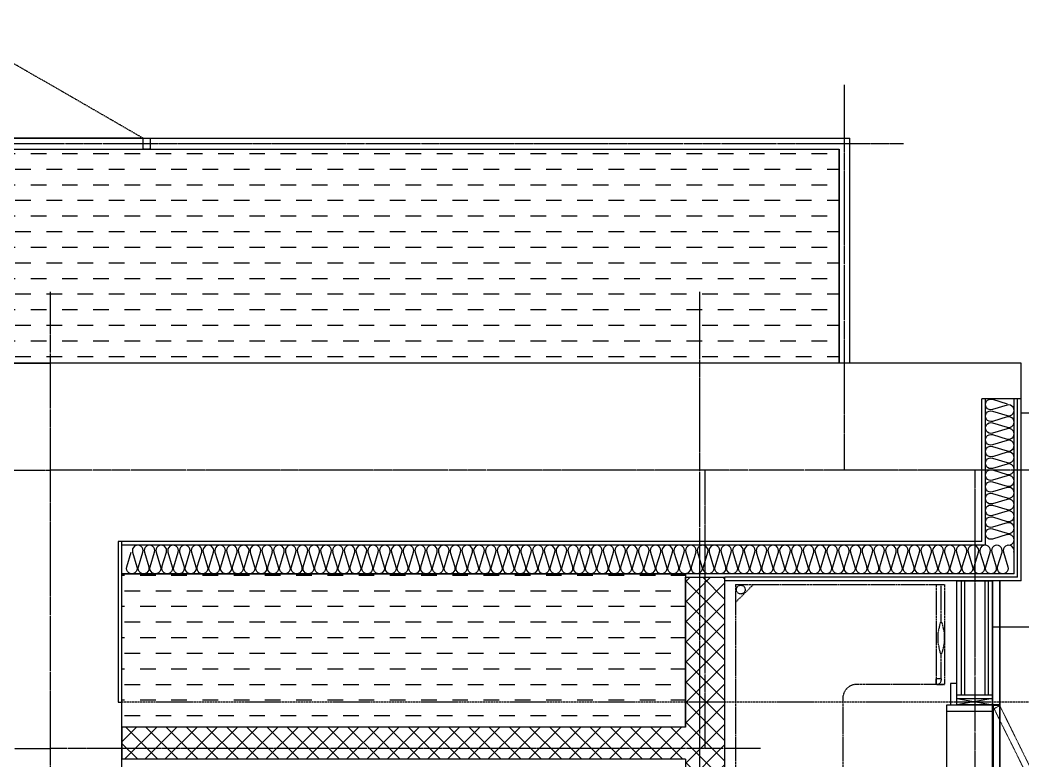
# Model space of a CAD drawing. Header units: millimetres. Extents: x 18456 to 179493, y -203649 to 469211.
# Drawn here: x 121650 to 124460, y -107650 to -105574 of the extents above; entities that cross this region are included whole.
import ezdxf

# ---------------------------------------------------------------- set-up
doc = ezdxf.new("R2010")
doc.units = ezdxf.units.MM
for name, pattern in [('X-평면도(기본형)$0$-HID', [2.5, 1.5, -1]), ('X-평면도(기본형)$0$CEN', [52.5, 50, -1, 0.5, -1]), ('X-평면도(기본형)$0$HID', [2.8, 1.8, -1]), ('X-평면도(기본형)$0$HID2', [7.5, 6, -1.5])]:
    doc.linetypes.add(name, pattern=pattern)
for name, color, linetype, true_color in [('X-평면도(기본형)$0$40HAT', 9, 'Continuous', 0x808080), ('X-평면도(기본형)$0$4GYP', 4, 'Continuous', 0x00ffff), ('X-평면도(기본형)$0$7GYP', 7, 'Continuous', 0x000000), ('X-평면도(기본형)$0$A-DOOR', 4, 'Continuous', 0x00ffff), ('X-평면도(기본형)$0$CEN', 1, 'X-평면도(기본형)$0$CEN', 0xff0000), ('X-평면도(기본형)$0$I-FL-FUR(B)', 6, 'Continuous', 0xff00ff), ('X-평면도(기본형)$0$I-FL-FUR(S)', 1, 'X-평면도(기본형)$0$-HID', 0xff0000), ('X-평면도(기본형)$0$INS', 9, 'Continuous', 0x808080), ('X-평면도(기본형)$0$INSUL', 9, 'Continuous', 0x808080), ('X-평면도(기본형)$0$STL', 4, 'Continuous', 0x00ffff), ('X-평면도(기본형)$0$TIL', 5, 'Continuous', 0x0000ff), ('X-평면도(기본형)$0$UIS', 7, 'X-평면도(기본형)$0$HID2', 0x000000), ('X-평면도(기본형)$0$W1', 2, 'Continuous', 0xffff00), ('X-평면도(기본형)$0$W2', 3, 'Continuous', 0x00ff00), ('X-평면도(기본형)$0$설비OPEN', 9, 'Continuous', 0x808080)]:
    doc.layers.add(name, color=color, linetype=linetype, true_color=true_color)
doc.layers.add('X-평면도(기본형)$0$F-FUR-FIX', color=6, linetype='Continuous', lineweight=9, true_color=0xff00ff)
pattern_1 = [(0, (-247920.353, -252160.52), (43.75, 43.75), [43.75, -43.75])]

# ---------------------------------------------------------------- blocks, each defined once
blk = doc.blocks.new('X-평면도(기본형)$0$PSD700_2')
at = {"layer": 'X-평면도(기본형)$0$STL', "color": 5, "linetype": 'X-평면도(기본형)$0$HID', "true_color": 0x0000ff}
blk.add_line((-330, 30), (243.8, 361.3), dxfattribs=at)
for points in [[(-330, 0), (-330, 30), (-350, 30), (-350, 0)], [(-330, 0), (-330, 30), (330, 30), (330, 0)], [(350, 0), (350, 30), (330, 30), (330, 0)]]:
    blk.add_lwpolyline(points, close=True, dxfattribs=at)
blk.add_arc((-350, 30), 680, 0, 29.1574, dxfattribs=at)
blk = doc.blocks.new('X-평면도(기본형)$0$A$C0C1F5443')
at = {"layer": 'X-평면도(기본형)$0$F-FUR-FIX', "color": 1, "linetype": 'X-평면도(기본형)$0$HID', "ltscale": 0.5, "true_color": 0xff0000}
for points in [[(198.2, 455.5), (214, 464), (40, 816), (24.2, 807.4)], [(198.2, 380.5), (214, 372), (40, 20), (24.2, 28.6)]]:
    blk.add_lwpolyline(points, close=True, dxfattribs=at)
at = {"layer": 'X-평면도(기본형)$0$I-FL-FUR(B)', "ltscale": 3}
for p, q in [((20, -484.5), (20, 1165.5)), ((40, 1165.5), (40, -484.5)), ((-108, 18), (-108, 818)), ((-108, 818), (20, 818)), ((20, 836), (-80, 818)), ((-80, 836), (20, 818)), ((40, 818), (20, 818)), ((-108, 800), (20, 800)), ((20, 36), (-108, 36)), ((20, 18), (-108, 18)), ((20, 18), (-80, 0)), ((-80, 18), (20, 0)), ((40, 18), (20, 18)), ((40, -484.5), (20, -484.5))]:
    blk.add_line(p, q, dxfattribs=at)
for points in [[(40, 1165.5), (20, 1165.5), (20, 818), (40, 818)], [(-80, 878), (-98, 878), (-98, 818), (-80, 818)], [(20, 818), (-80, 818), (-80, 836), (20, 836)], [(22, 420), (40, 420), (40, 816), (22, 816)], [(22, 416), (40, 416), (40, 20), (22, 20)], [(-80, -37), (-98, -37), (-98, 18), (-80, 18)], [(20, 0), (-80, 0), (-80, 18), (20, 18)]]:
    blk.add_lwpolyline(points, close=True, dxfattribs=at)
at = {"layer": 'X-평면도(기본형)$0$I-FL-FUR(S)', "color": 1, "true_color": 0xff0000}
for p, q in [((-700, 1155.5), (-700, -109.5)), ((-700, 1155.5), (-700, 1105.5)), ((-700, 1155.5), (-700, 1105.5)), ((-700, 1155.5), (-650, 1155.5)), ((-650, 1155.5), (-700, 1105.5)), ((-700, 1155.5), (-115, 1155.5)), ((-138, 1155.5), (-138, 875.5)), ((-124, 1048), (-124, 1155.5)), ((-115, 1155.5), (-115, 875.5)), ((-127.1, 1047.6), (-133, 1020.5)), ((-121.4, 1048), (-126.6, 1048)), ((-115, 1020.5), (-120.9, 1047.6)), ((-133, 1020.5), (-133, 990.5)), ((-115, 990.5), (-115, 1020.5)), ((-133, 990.5), (-127.1, 963.4)), ((-120.9, 963.4), (-115, 990.5)), ((-126.6, 963), (-121.4, 963)), ((-124, 891), (-124, 963)), ((-115, 875.5), (-360, 875.5)), ((-138, 875.5), (-138, 891)), ((-124, 891), (-138, 891)), ((-136, 875.5), (-138, 875.5)), ((-133, 875.5), (-115, 875.5)), ((-124, 891), (-124, 887.5)), ((-400, 835.5), (-400, -95.5)), ((-700, 554.5), (-400, 554.5)), ((-700, 540.5), (-592.5, 540.5)), ((-592.5, 537.9), (-592.5, 543.1)), ((-592.1, 543.6), (-565, 549.5)), ((-565, 531.5), (-592.1, 537.4)), ((-565, 549.5), (-535, 549.5)), ((-535, 549.5), (-507.9, 543.6)), ((-507.9, 537.4), (-535, 531.5)), ((-507.5, 543.1), (-507.5, 537.9)), ((-507.5, 540.5), (-412, 540.5)), ((-416, 554.5), (-416, 526.5)), ((-400, 554.5), (-400, 552.5)), ((-700, 526.5), (-400, 526.5)), ((-535, 531.5), (-565, 531.5)), ((-400, 526.5), (-400, 528.5)), ((-700, -95.5), (-400, -95.5)), ((-700, -109.5), (-592.5, -109.5)), ((-592.5, -106.9), (-592.5, -112.1)), ((-565, -100.5), (-592.1, -106.4)), ((-535, -100.5), (-565, -100.5)), ((-507.9, -106.4), (-535, -100.5)), ((-507.5, -112.1), (-507.5, -106.9)), ((-507.5, -109.5), (-412, -109.5)), ((-400, -95.5), (-400, -97.5)), ((-592.1, -112.6), (-565, -118.5)), ((-565, -118.5), (-535, -118.5)), ((-535, -118.5), (-507.9, -112.6))]:
    blk.add_line(p, q, dxfattribs=at)
blk.add_circle((-685.5, 1141), 12.3, dxfattribs=at)
for centre, radius, start, end in [((-126.6, 1047.5), 0.5, 90, 167.692), ((-121.4, 1047.5), 0.5, 12.308, 90), ((-126.6, 963.5), 0.5, 192.308, 270), ((-121.4, 963.5), 0.5, 270, 347.692), ((-360, 835.5), 40, 90, 180), ((-136, 887.5), 12, 270, 0), ((-592, 543.1), 0.5, 102.308, 180), ((-592, 537.9), 0.5, 180, 257.692), ((-508, 543.1), 0.5, 0, 77.692), ((-508, 537.9), 0.5, 282.308, 0), ((-412, 552.5), 12, 270, 0), ((-412, 528.5), 12, 0, 90), ((-592, -106.9), 0.5, 102.308, 180), ((-592, -112.1), 0.5, 180, 257.692), ((-508, -106.9), 0.5, 0, 77.692), ((-508, -112.1), 0.5, 282.308, 0), ((-412, -97.5), 12, 270, 0)]:
    blk.add_arc(centre, radius, start, end, dxfattribs=at)
blk = doc.blocks.new('U41 (X-평면도(기본형)$0$ins-l)')
at = {"layer": 'X-평면도(기본형)$0$INSUL', "color": 8, "true_color": 0x808080}
for p, q in [((36.9, 24.2), (21.4, 75.8)), ((57.5, 75.8), (42, 24.2)), ((78.1, 24.2), (62.6, 75.8)), ((98.7, 75.8), (83.2, 24.2)), ((119.3, 24.2), (103.8, 75.8)), ((139.9, 75.8), (124.5, 24.2)), ((160.5, 24.2), (145.1, 75.8)), ((181.1, 75.8), (165.7, 24.2)), ((201.7, 24.2), (186.3, 75.8)), ((222.3, 75.8), (206.9, 24.2)), ((243, 24.2), (227.5, 75.8)), ((263.6, 75.8), (248.1, 24.2)), ((284.2, 24.2), (268.7, 75.8)), ((304.8, 75.8), (289.3, 24.2)), ((325.4, 24.2), (309.9, 75.8)), ((346, 75.8), (330.6, 24.2)), ((366.6, 24.2), (351.2, 75.8)), ((387.2, 75.8), (371.8, 24.2)), ((407.8, 24.2), (392.4, 75.8)), ((428.4, 75.8), (413, 24.2)), ((449.1, 24.2), (433.6, 75.8)), ((469.7, 75.8), (454.2, 24.2)), ((490.3, 24.2), (474.8, 75.8)), ((510.9, 75.8), (495.4, 24.2))]:
    blk.add_line(p, q, dxfattribs=at)
at = {"layer": 'X-평면도(기본형)$0$INSUL', "color": 8, "true_color": 0x808080, "extrusion": (0, 0, -1)}
for centre in [(-39.4, 81.2), (-80.7, 81.2), (-121.9, 81.2), (-163.1, 81.2), (-204.3, 81.2), (-245.5, 81.2), (-286.8, 81.2), (-328, 81.2), (-369.2, 81.2), (-410.4, 81.2), (-451.6, 81.2), (-492.9, 81.2)]:
    blk.add_arc(centre, 18.8, 343.3008, 196.6992, dxfattribs=at)
at = {"layer": 'X-평면도(기본형)$0$INSUL', "color": 8, "true_color": 0x808080}
for centre in [(18.8, 18.8), (60, 18.8), (101.3, 18.8), (142.5, 18.8), (183.7, 18.8), (224.9, 18.8), (266.1, 18.8), (307.4, 18.8), (348.6, 18.8), (389.8, 18.8), (431, 18.8), (472.2, 18.8)]:
    blk.add_arc(centre, 18.8, 163.3008, 16.6992, dxfattribs=at)
blk = doc.blocks.new('U156 (X-평면도(기본형)$0$ins-l)')
at = {"layer": 'X-평면도(기본형)$0$INSUL', "color": 8, "true_color": 0x808080}
for p, q in [((36.9, 24.2), (21.4, 75.8)), ((57.5, 75.8), (42, 24.2)), ((78.1, 24.2), (62.6, 75.8)), ((98.7, 75.8), (83.2, 24.2)), ((119.3, 24.2), (103.8, 75.8)), ((139.9, 75.8), (124.5, 24.2)), ((160.5, 24.2), (145.1, 75.8)), ((181.1, 75.8), (165.7, 24.2)), ((201.7, 24.2), (186.3, 75.8)), ((222.3, 75.8), (206.9, 24.2)), ((243, 24.2), (227.5, 75.8)), ((263.6, 75.8), (248.1, 24.2)), ((284.2, 24.2), (268.7, 75.8)), ((304.8, 75.8), (289.3, 24.2)), ((325.4, 24.2), (309.9, 75.8)), ((346, 75.8), (330.6, 24.2)), ((366.6, 24.2), (351.2, 75.8)), ((387.2, 75.8), (371.8, 24.2)), ((407.8, 24.2), (392.4, 75.8)), ((428.4, 75.8), (413, 24.2)), ((449.1, 24.2), (433.6, 75.8)), ((469.7, 75.8), (454.2, 24.2)), ((490.3, 24.2), (474.8, 75.8)), ((510.9, 75.8), (495.4, 24.2)), ((531.5, 24.2), (516, 75.8)), ((552.1, 75.8), (536.6, 24.2)), ((572.7, 24.2), (557.3, 75.8)), ((593.3, 75.8), (577.9, 24.2)), ((613.9, 24.2), (598.5, 75.8)), ((634.5, 75.8), (619.1, 24.2)), ((655.2, 24.2), (639.7, 75.8)), ((675.8, 75.8), (660.3, 24.2)), ((696.4, 24.2), (680.9, 75.8)), ((717, 75.8), (701.5, 24.2)), ((737.6, 24.2), (722.1, 75.8)), ((758.2, 75.8), (742.7, 24.2)), ((778.8, 24.2), (763.4, 75.8)), ((799.4, 75.8), (784, 24.2)), ((820, 24.2), (804.6, 75.8)), ((840.6, 75.8), (825.2, 24.2)), ((861.3, 24.2), (845.8, 75.8)), ((881.9, 75.8), (866.4, 24.2)), ((902.5, 24.2), (887, 75.8)), ((923.1, 75.8), (907.6, 24.2)), ((943.7, 24.2), (928.2, 75.8)), ((964.3, 75.8), (948.8, 24.2)), ((984.9, 24.2), (969.5, 75.8)), ((1005.5, 75.8), (990.1, 24.2)), ((1026.1, 24.2), (1010.7, 75.8)), ((1046.7, 75.8), (1031.3, 24.2)), ((1067.4, 24.2), (1051.9, 75.8)), ((1088, 75.8), (1072.5, 24.2)), ((1108.6, 24.2), (1093.1, 75.8)), ((1129.2, 75.8), (1113.7, 24.2)), ((1149.8, 24.2), (1134.3, 75.8)), ((1170.4, 75.8), (1154.9, 24.2)), ((1191, 24.2), (1175.6, 75.8)), ((1211.6, 75.8), (1196.2, 24.2)), ((1232.2, 24.2), (1216.8, 75.8)), ((1252.8, 75.8), (1237.4, 24.2)), ((1273.5, 24.2), (1258, 75.8)), ((1294.1, 75.8), (1278.6, 24.2)), ((1314.7, 24.2), (1299.2, 75.8)), ((1335.3, 75.8), (1319.8, 24.2)), ((1355.9, 24.2), (1340.4, 75.8)), ((1376.5, 75.8), (1361, 24.2)), ((1397.1, 24.2), (1381.7, 75.8)), ((1417.7, 75.8), (1402.3, 24.2)), ((1438.3, 24.2), (1422.9, 75.8)), ((1458.9, 75.8), (1443.5, 24.2)), ((1479.5, 24.2), (1464.1, 75.8)), ((1500.2, 75.8), (1484.7, 24.2)), ((1520.8, 24.2), (1505.3, 75.8)), ((1541.4, 75.8), (1525.9, 24.2)), ((1562, 24.2), (1546.5, 75.8)), ((1582.6, 75.8), (1567.1, 24.2)), ((1603.2, 24.2), (1587.8, 75.8)), ((1623.8, 75.8), (1608.4, 24.2)), ((1644.4, 24.2), (1629, 75.8)), ((1665, 75.8), (1649.6, 24.2)), ((1685.6, 24.2), (1670.2, 75.8)), ((1706.3, 75.8), (1690.8, 24.2)), ((1726.9, 24.2), (1711.4, 75.8)), ((1747.5, 75.8), (1732, 24.2)), ((1768.1, 24.2), (1752.6, 75.8)), ((1788.7, 75.8), (1773.2, 24.2)), ((1809.3, 24.2), (1793.8, 75.8)), ((1829.9, 75.8), (1814.5, 24.2)), ((1850.5, 24.2), (1835.1, 75.8)), ((1871.1, 75.8), (1855.7, 24.2)), ((1891.7, 24.2), (1876.3, 75.8)), ((1912.4, 75.8), (1896.9, 24.2)), ((1933, 24.2), (1917.5, 75.8)), ((1953.6, 75.8), (1938.1, 24.2)), ((1974.2, 24.2), (1958.7, 75.8)), ((1994.8, 75.8), (1979.3, 24.2)), ((2015.4, 24.2), (1999.9, 75.8)), ((2036, 75.8), (2020.6, 24.2)), ((2056.6, 24.2), (2041.2, 75.8)), ((2077.2, 75.8), (2061.8, 24.2)), ((2097.8, 24.2), (2082.4, 75.8)), ((2118.5, 75.8), (2103, 24.2)), ((2139.1, 24.2), (2123.6, 75.8)), ((2159.7, 75.8), (2144.2, 24.2)), ((2180.3, 24.2), (2164.8, 75.8)), ((2200.9, 75.8), (2185.4, 24.2)), ((2221.5, 24.2), (2206, 75.8)), ((2242.1, 75.8), (2226.7, 24.2)), ((2262.7, 24.2), (2247.3, 75.8)), ((2283.3, 75.8), (2267.9, 24.2)), ((2303.9, 24.2), (2288.5, 75.8)), ((2324.6, 75.8), (2309.1, 24.2)), ((2345.2, 24.2), (2329.7, 75.8)), ((2365.8, 75.8), (2350.3, 24.2)), ((2386.4, 24.2), (2370.9, 75.8)), ((2407, 75.8), (2391.5, 24.2)), ((2427.6, 24.2), (2412.1, 75.8)), ((2448.2, 75.8), (2432.8, 24.2)), ((2468.8, 24.2), (2453.4, 75.8)), ((2489.4, 75.8), (2474, 24.2)), ((2510, 24.2), (2494.6, 75.8)), ((2530.7, 75.8), (2515.2, 24.2)), ((2551.3, 24.2), (2535.8, 75.8)), ((2571.9, 75.8), (2556.4, 24.2)), ((2592.5, 24.2), (2577, 75.8)), ((2613.1, 75.8), (2597.6, 24.2)), ((2633.7, 24.2), (2618.2, 75.8)), ((2654.3, 75.8), (2638.9, 24.2)), ((2674.9, 24.2), (2659.5, 75.8)), ((2695.5, 75.8), (2680.1, 24.2)), ((2716.1, 24.2), (2700.7, 75.8)), ((2736.7, 75.8), (2721.3, 24.2)), ((2757.4, 24.2), (2741.9, 75.8)), ((2778, 75.8), (2762.5, 24.2)), ((2798.6, 24.2), (2783.1, 75.8)), ((2819.2, 75.8), (2803.7, 24.2)), ((2839.8, 24.2), (2824.3, 75.8)), ((2860.4, 75.8), (2845, 24.2)), ((2881, 24.2), (2865.6, 75.8)), ((2901.6, 75.8), (2886.2, 24.2)), ((2922.2, 24.2), (2906.8, 75.8)), ((2942.8, 75.8), (2927.4, 24.2)), ((2963.5, 24.2), (2948, 75.8)), ((2984.1, 75.8), (2968.6, 24.2)), ((3004.7, 24.2), (2989.2, 75.8)), ((3025.3, 75.8), (3009.8, 24.2)), ((3045.9, 24.2), (3030.4, 75.8)), ((3066.5, 75.8), (3051, 24.2)), ((3087.1, 24.2), (3071.7, 75.8)), ((3107.7, 75.8), (3092.3, 24.2))]:
    blk.add_line(p, q, dxfattribs=at)
at = {"layer": 'X-평면도(기본형)$0$INSUL', "color": 8, "true_color": 0x808080, "extrusion": (0, 0, -1)}
for centre in [(-39.4, 81.2), (-80.7, 81.2), (-121.9, 81.2), (-163.1, 81.2), (-204.3, 81.2), (-245.5, 81.2), (-286.8, 81.2), (-328, 81.2), (-369.2, 81.2), (-410.4, 81.2), (-451.6, 81.2), (-492.9, 81.2), (-534.1, 81.2), (-575.3, 81.2), (-616.5, 81.2), (-657.7, 81.2), (-699, 81.2), (-740.2, 81.2), (-781.4, 81.2), (-822.6, 81.2), (-863.8, 81.2), (-905.1, 81.2), (-946.3, 81.2), (-987.5, 81.2), (-1028.7, 81.2), (-1069.9, 81.2), (-1111.1, 81.2), (-1152.4, 81.2), (-1193.6, 81.2), (-1234.8, 81.2), (-1276, 81.2), (-1317.2, 81.2), (-1358.5, 81.2), (-1399.7, 81.2), (-1440.9, 81.2), (-1482.1, 81.2), (-1523.3, 81.2), (-1564.6, 81.2), (-1605.8, 81.2), (-1647, 81.2), (-1688.2, 81.2), (-1729.4, 81.2), (-1770.7, 81.2), (-1811.9, 81.2), (-1853.1, 81.2), (-1894.3, 81.2), (-1935.5, 81.2), (-1976.8, 81.2), (-2018, 81.2), (-2059.2, 81.2), (-2100.4, 81.2), (-2141.6, 81.2), (-2182.9, 81.2), (-2224.1, 81.2), (-2265.3, 81.2), (-2306.5, 81.2), (-2347.7, 81.2), (-2389, 81.2), (-2430.2, 81.2), (-2471.4, 81.2), (-2512.6, 81.2), (-2553.8, 81.2), (-2595.1, 81.2), (-2636.3, 81.2), (-2677.5, 81.2), (-2718.7, 81.2), (-2759.9, 81.2), (-2801.2, 81.2), (-2842.4, 81.2), (-2883.6, 81.2), (-2924.8, 81.2), (-2966, 81.2), (-3007.3, 81.2), (-3048.5, 81.2), (-3089.7, 81.2)]:
    blk.add_arc(centre, 18.8, 343.3008, 196.6992, dxfattribs=at)
at = {"layer": 'X-평면도(기본형)$0$INSUL', "color": 8, "true_color": 0x808080}
for centre in [(18.8, 18.8), (60, 18.8), (101.3, 18.8), (142.5, 18.8), (183.7, 18.8), (224.9, 18.8), (266.1, 18.8), (307.4, 18.8), (348.6, 18.8), (389.8, 18.8), (431, 18.8), (472.2, 18.8), (513.5, 18.8), (554.7, 18.8), (595.9, 18.8), (637.1, 18.8), (678.3, 18.8), (719.6, 18.8), (760.8, 18.8), (802, 18.8), (843.2, 18.8), (884.4, 18.8), (925.7, 18.8), (966.9, 18.8), (1008.1, 18.8), (1049.3, 18.8), (1090.5, 18.8), (1131.8, 18.8), (1173, 18.8), (1214.2, 18.8), (1255.4, 18.8), (1296.6, 18.8), (1337.9, 18.8), (1379.1, 18.8), (1420.3, 18.8), (1461.5, 18.8), (1502.7, 18.8), (1544, 18.8), (1585.2, 18.8), (1626.4, 18.8), (1667.6, 18.8), (1708.8, 18.8), (1750.1, 18.8), (1791.3, 18.8), (1832.5, 18.8), (1873.7, 18.8), (1914.9, 18.8), (1956.2, 18.8), (1997.4, 18.8), (2038.6, 18.8), (2079.8, 18.8), (2121, 18.8), (2162.2, 18.8), (2203.5, 18.8), (2244.7, 18.8), (2285.9, 18.8), (2327.1, 18.8), (2368.3, 18.8), (2409.6, 18.8), (2450.8, 18.8), (2492, 18.8), (2533.2, 18.8), (2574.4, 18.8), (2615.7, 18.8), (2656.9, 18.8), (2698.1, 18.8), (2739.3, 18.8), (2780.5, 18.8), (2821.8, 18.8), (2863, 18.8), (2904.2, 18.8), (2945.4, 18.8), (2986.6, 18.8), (3027.9, 18.8), (3069.1, 18.8)]:
    blk.add_arc(centre, 18.8, 163.3008, 16.6992, dxfattribs=at)
blk = doc.blocks.new('X-평면도(기본형)$0$is')
at = {"layer": 'X-평면도(기본형)$0$INS'}
blk.add_line((0, 450), (0, 0), dxfattribs=at)
at = {"layer": 'X-평면도(기본형)$0$W1'}
blk.add_lwpolyline([(0, 0), (-10, 0), (-10, 450), (0, 450)], dxfattribs=at)

msp = doc.modelspace()

# ---------------------------------------------------------------- hatches: boundary and pattern name
at = {"layer": 'X-평면도(기본형)$0$40HAT'}
h = msp.add_hatch(dxfattribs=at)
h.set_pattern_fill('H3', color=256, scale=40, style=0, pattern_type=2)
h.set_pattern_definition([(315, (-516301.965, -267489.793), (28.2842712, 28.2842712), []), (45, (-516301.965, -267489.793), (-28.2842712, 28.2842712), [])])
h.paths.add_polyline_path([(123514.6, -109125.5), (123624.6, -109125.5), (123624.6, -107135.5), (123514.6, -107135.5), (123514.6, -107555.5), (121934.6, -107555.5), (121934.6, -107645.5), (123514.6, -107645.5)], flags=0)
at = {"layer": 'X-평면도(기본형)$0$설비OPEN'}
h = msp.add_hatch(dxfattribs=at)
h.set_pattern_fill('DASH', color=256, scale=350, style=0, pattern_type=2)
h.set_pattern_definition(pattern_1)
h.paths.add_polyline_path([(123944.6, -106535.5), (119384.6, -106535.5), (119384.6, -105935.5), (123944.6, -105935.5)], flags=0)
h = msp.add_hatch(dxfattribs=at)
h.set_pattern_fill('DASH', color=256, scale=350, style=0, pattern_type=2)
h.set_pattern_definition(pattern_1)
h.paths.add_polyline_path([(123514.6, -107555.5), (121934.6, -107555.5), (121934.6, -107125.5), (123514.6, -107125.5)], flags=0)

# ---------------------------------------------------------------- linework, layer by layer
at = {"layer": 'X-평면도(기본형)$0$4GYP'}
for p, q in [((124444.6, -107135.5), (124444.6, -106635.5)), ((124454.6, -107145.5), (124454.6, -106635.5)), ((124444.6, -107135.5), (123624.6, -107135.5)), ((124454.6, -107145.5), (123624.6, -107145.5))]:
    msp.add_line(p, q, dxfattribs=at)
at = {"layer": 'X-평면도(기본형)$0$7GYP'}
for p, q in [((124274.6, -107145.5), (124374.6, -107145.5)), ((124274.6, -107465.5), (124274.6, -107145.5)), ((124287.1, -107465.5), (124287.1, -107145.5)), ((124296.6, -107465.5), (124296.6, -107145.5)), ((124352.6, -107145.5), (124352.6, -107465.5)), ((124362.1, -107145.5), (124362.1, -107465.5)), ((124374.6, -107145.5), (124374.6, -107465.5)), ((124374.6, -107465.5), (124274.6, -107465.5))]:
    msp.add_line(p, q, dxfattribs=at)
at = {"layer": 'X-평면도(기본형)$0$CEN'}
for p, q in [((123959.6, -106835.5), (123959.6, -105755.5)), ((119204.6, -105920.5), (124124.6, -105920.5)), ((121734.6, -115325.5), (121734.6, -106335.5)), ((121734.6, -115325.5), (121734.6, -106335.5)), ((123554.6, -110145.5), (123554.6, -106335.5)), ((116524.6, -106835.5), (121734.6, -106835.5)), ((126944.6, -106835.5), (121734.6, -106835.5)), ((123569.6, -107615.5), (123569.6, -106835.5)), ((124324.6, -106835.5), (124324.6, -108905.5)), ((119744.6, -107615.5), (121734.6, -107615.5)), ((123724.6, -107615.5), (121734.6, -107615.5))]:
    msp.add_line(p, q, dxfattribs=at)
at = {"layer": 'X-평면도(기본형)$0$INS'}
for p, q in [((124354.6, -107045.5), (124354.6, -106635.5)), ((124434.6, -107125.5), (124434.6, -106635.5)), ((124354.6, -107045.5), (121934.6, -107045.5)), ((124434.6, -107125.5), (121934.6, -107125.5))]:
    msp.add_line(p, q, dxfattribs=at)
at = {"layer": 'X-평면도(기본형)$0$STL'}
for p, q in [((119354.6, -105905.5), (123974.6, -105905.5)), ((123974.6, -106535.5), (123974.6, -105905.5)), ((119384.6, -105935.5), (123944.6, -105935.5)), ((123944.6, -106535.5), (123944.6, -105935.5))]:
    msp.add_line(p, q, dxfattribs=at)
at = {"layer": 'X-평면도(기본형)$0$TIL'}
for p, q in [((125524.6, -106675.5), (124454.6, -106675.5)), ((125584.6, -107275.5), (124374.6, -107275.5))]:
    msp.add_line(p, q, dxfattribs=at)
at = {"layer": 'X-평면도(기본형)$0$UIS'}
msp.add_lwpolyline([(126004.6, -107485.5), (121934.6, -107485.5)], dxfattribs=at)
at = {"layer": 'X-평면도(기본형)$0$W1'}
for p, q in [((118874.6, -106535.5), (121734.6, -106535.5)), ((124454.6, -106535.5), (121734.6, -106535.5)), ((124454.6, -106635.5), (124454.6, -106535.5)), ((124344.6, -107035.5), (124344.6, -106635.5)), ((124454.6, -106635.5), (124344.6, -106635.5)), ((124344.6, -107035.5), (121934.6, -107035.5)), ((121934.6, -112145.5), (121934.6, -107485.5))]:
    msp.add_line(p, q, dxfattribs=at)
at = {"layer": 'X-평면도(기본형)$0$W2'}
for p, q in [((123514.6, -107135.5), (123624.6, -107135.5)), ((123514.6, -107555.5), (123514.6, -107135.5)), ((123624.6, -109125.5), (123624.6, -107135.5)), ((121934.6, -107555.5), (121934.6, -107645.5)), ((123514.6, -107555.5), (121934.6, -107555.5)), ((123514.6, -107645.5), (121934.6, -107645.5)), ((123514.6, -107645.5), (123514.6, -109125.5))]:
    msp.add_line(p, q, dxfattribs=at)
at = {"layer": 'X-평면도(기본형)$0$설비OPEN'}
for points in [[(123944.6, -106535.5), (119384.6, -106535.5), (119384.6, -105935.5), (123944.6, -105935.5)], [(123514.6, -107555.5), (121934.6, -107555.5), (121934.6, -107125.5), (123514.6, -107125.5)]]:
    msp.add_lwpolyline(points, close=True, dxfattribs=at)

# ---------------------------------------------------------------- block references
at = {"layer": 'X-평면도(기본형)$0$A-DOOR', "xscale": -1}
msp.add_blockref('X-평면도(기본형)$0$PSD700_2', (121664.6, -105935.5), dxfattribs=at)
at = {"layer": 'X-평면도(기본형)$0$INSUL', "xscale": 0.7999999999999996, "yscale": 0.7999999999999996, "zscale": 0.7999999999999996}
for name, rotation in [('U41 (X-평면도(기본형)$0$ins-l)', 90), ('U156 (X-평면도(기본형)$0$ins-l)', 180)]:
    msp.add_blockref(name, (124434.6, -107045.5), dxfattribs=dict(at, rotation=rotation))
at = {"layer": 'X-평면도(기본형)$0$W1', "xscale": -1, "rotation": 180}
msp.add_blockref('X-평면도(기본형)$0$is', (121934.6, -107035.5), dxfattribs=at)
at = {"layer": 'X-평면도(기본형)$0$설비OPEN'}
msp.add_blockref('X-평면도(기본형)$0$A$C0C1F5443', (124354.6, -108311), dxfattribs=at)

doc.saveas('drawing.dxf')
